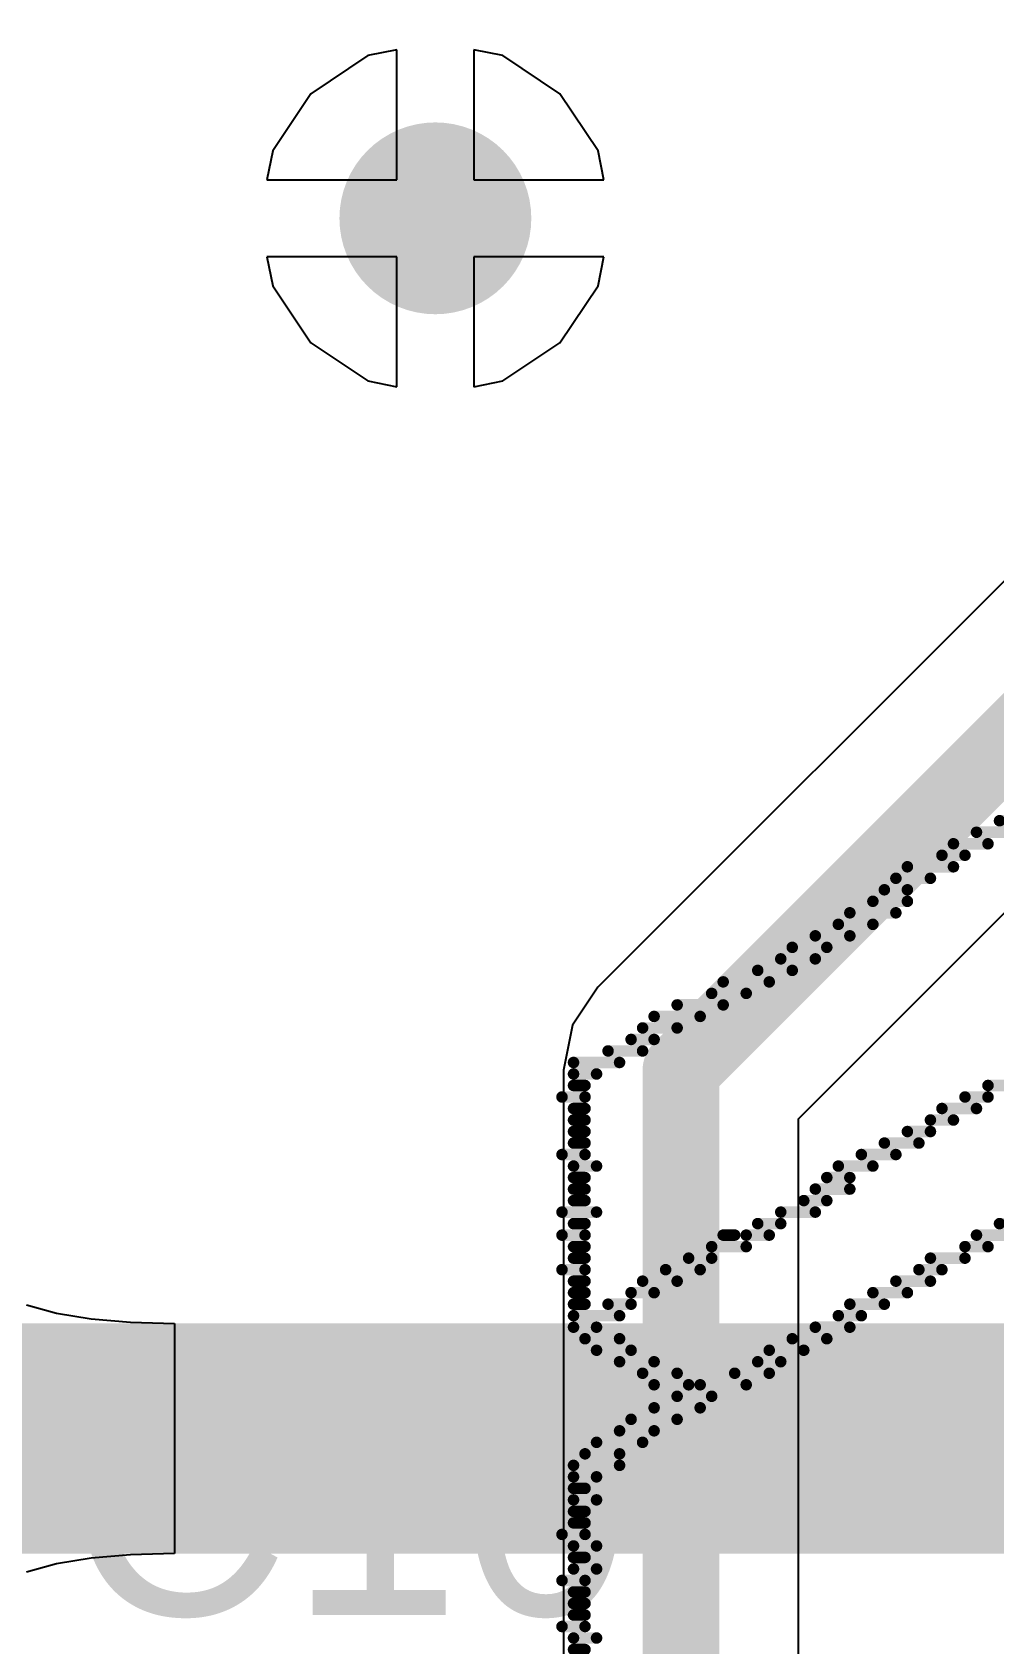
# Model space of a CAD drawing. Header units: millimetres. Extents: x 84.4 to 173.9, y 144 to 177.
# Drawn here: x 133.44 to 136.62, y 160.7 to 166.03 of the extents above; entities that cross this region are included whole.
import ezdxf

# ---------------------------------------------------------------- set-up
doc = ezdxf.new("R2010")
doc.units = ezdxf.units.MM
for name, color, linetype in [('BottomLayer', 5, 'Continuous'), ('BottomOverlay', 54, 'Continuous'), ('MultiLayer', 9, 'Continuous'), ('TopLayer', 1, 'Continuous'), ('TopOverlay', 2, 'Continuous'), ('ViaHoleLayer', 16, 'Continuous')]:
    doc.layers.add(name, color=color, linetype=linetype)

msp = doc.modelspace()

# ---------------------------------------------------------------- linework, layer by layer
at = {"layer": 'BottomLayer'}
for p, q in [((140.2155, 167.7745), (135.3133, 162.8723)), ((135.9765, 162.4367), (140.6511, 167.1113)), ((134.5522, 165.9554), (134.3632, 165.829)), ((134.6482, 165.9744), (134.5522, 165.9554)), ((134.6482, 165.544), (134.6482, 165.9744)), ((134.9982, 165.9554), (134.9022, 165.9744)), ((134.9022, 165.9744), (134.9022, 165.544)), ((135.1872, 165.829), (134.9982, 165.9554)), ((134.3632, 165.829), (134.2369, 165.64)), ((135.3136, 165.64), (135.1872, 165.829)), ((134.2369, 165.64), (134.2178, 165.544)), ((135.3327, 165.544), (135.3136, 165.64)), ((134.2178, 165.544), (134.6482, 165.544)), ((134.9022, 165.544), (135.3327, 165.544)), ((134.6482, 165.29), (134.2178, 165.29)), ((134.2178, 165.29), (134.2369, 165.194)), ((134.6482, 164.8596), (134.6482, 165.29)), ((135.3327, 165.29), (134.9022, 165.29)), ((134.9022, 165.29), (134.9022, 164.8596)), ((135.3136, 165.194), (135.3327, 165.29)), ((134.2369, 165.194), (134.3632, 165.005)), ((135.1872, 165.005), (135.3136, 165.194)), ((134.3632, 165.005), (134.5522, 164.8787)), ((134.9982, 164.8787), (135.1872, 165.005)), ((134.5522, 164.8787), (134.6482, 164.8596)), ((134.9022, 164.8596), (134.9982, 164.8787)), ((135.3133, 162.8723), (135.2291, 162.7463)), ((135.2291, 162.7463), (135.1996, 162.5976)), ((135.1996, 162.5976), (135.1996, 155.5143)), ((135.9765, 155.3534), (135.9765, 162.4367))]:
    msp.add_line(p, q, dxfattribs=at)
at = {"layer": 'BottomLayer', "const_width": 0.254}
for points in [[(135.588, 162.5976), (140.4902, 167.4998)], [(135.588, 155.3534), (135.588, 162.5976)]]:
    msp.add_lwpolyline(points, dxfattribs=at)
at = {"layer": 'BottomLayer'}
for points, const_width in [([(134.6165, 165.417, 1), (134.934, 165.417, 1)], 0.3175), ([(135.5245, 162.5976, 1), (135.6515, 162.5976, 1)], 0.127), ([(135.5245, 162.5976, 1), (135.6515, 162.5976, 1)], 0.127)]:
    msp.add_lwpolyline(points, format="xyb", close=True, dxfattribs=dict(at, const_width=const_width))
at = {"layer": 'BottomOverlay', "const_width": 0.0381}
for points in [[(136.6421, 163.4231), (136.7945, 163.4231)], [(136.5659, 163.385), (136.6802, 163.385)], [(136.4516, 163.3088), (136.5278, 163.3088)], [(136.4897, 163.3469), (136.604, 163.3469)], [(136.3373, 163.2707), (136.4897, 163.2707)], [(136.2992, 163.2326), (136.4135, 163.2326)], [(136.223, 163.1564), (136.3373, 163.1564)], [(136.2611, 163.1945), (136.3373, 163.1945)], [(136.1468, 163.1183), (136.2992, 163.1183)], [(136.0325, 163.0421), (136.1468, 163.0421)], [(136.1087, 163.0802), (136.223, 163.0802)], [(135.9563, 163.004), (136.0706, 163.004)], [(135.9182, 162.9659), (136.0325, 162.9659)], [(135.7277, 162.8897), (135.8801, 162.8897)], [(135.842, 162.9278), (135.9563, 162.9278)], [(135.6896, 162.8516), (135.8039, 162.8516)], [(135.4991, 162.7754), (135.6515, 162.7754)], [(135.5753, 162.8135), (135.7277, 162.8135)], [(135.461, 162.7373), (135.5753, 162.7373)], [(135.4229, 162.6992), (135.4991, 162.6992)], [(135.2324, 162.623), (135.3848, 162.623)], [(135.3467, 162.6611), (135.461, 162.6611)], [(135.2324, 162.5849), (135.3086, 162.5849)], [(135.1943, 162.5087), (135.2705, 162.5087)], [(135.2324, 162.5468), (135.2705, 162.5468)], [(136.5278, 162.5087), (136.604, 162.5087)], [(136.604, 162.5468), (136.6802, 162.5468)], [(135.2324, 162.4706), (135.2705, 162.4706)], [(136.4516, 162.4706), (136.5659, 162.4706)], [(135.2324, 162.4325), (135.2705, 162.4325)], [(136.4135, 162.4325), (136.4897, 162.4325)], [(135.2324, 162.3944), (135.2705, 162.3944)], [(135.2324, 162.3563), (135.2705, 162.3563)], [(136.2611, 162.3563), (136.3754, 162.3563)], [(136.3373, 162.3944), (136.4135, 162.3944)], [(135.1943, 162.3182), (135.2705, 162.3182)], [(136.1849, 162.3182), (136.2992, 162.3182)], [(135.2324, 162.2801), (135.3086, 162.2801)], [(135.2324, 162.242), (135.2705, 162.242)], [(136.0706, 162.242), (136.1468, 162.242)], [(136.1087, 162.2801), (136.223, 162.2801)], [(135.2324, 162.2039), (135.2705, 162.2039)], [(136.0325, 162.2039), (136.1468, 162.2039)], [(135.2324, 162.1658), (135.2705, 162.1658)], [(135.9944, 162.1658), (136.0706, 162.1658)], [(135.1943, 162.1277), (135.3086, 162.1277)], [(135.2324, 162.0896), (135.2705, 162.0896)], [(135.842, 162.0896), (135.9182, 162.0896)], [(135.9182, 162.1277), (136.0325, 162.1277)], [(136.6421, 162.0896), (136.7183, 162.0896)], [(135.1943, 162.0515), (135.2705, 162.0515)], [(135.7277, 162.0515), (135.7658, 162.0515)], [(135.8039, 162.0515), (135.8801, 162.0515)], [(136.5659, 162.0515), (136.6802, 162.0515)], [(135.2324, 162.0134), (135.2705, 162.0134)], [(135.2324, 161.9753), (135.2705, 161.9753)], [(135.6134, 161.9753), (135.6896, 161.9753)], [(135.6896, 162.0134), (135.8039, 162.0134)], [(136.4135, 161.9753), (136.5278, 161.9753)], [(136.5278, 162.0134), (136.604, 162.0134)], [(135.1943, 161.9372), (135.2705, 161.9372)], [(135.5372, 161.9372), (135.6515, 161.9372)], [(136.3754, 161.9372), (136.4516, 161.9372)], [(135.2324, 161.8991), (135.2705, 161.8991)], [(135.461, 161.8991), (135.5753, 161.8991)], [(136.2992, 161.8991), (136.4135, 161.8991)], [(135.2324, 161.861), (135.2705, 161.861)], [(135.2324, 161.8229), (135.2705, 161.8229)], [(135.3467, 161.8229), (135.4229, 161.8229)], [(135.4229, 161.861), (135.4991, 161.861)], [(136.1468, 161.8229), (136.2611, 161.8229)], [(136.223, 161.861), (136.3373, 161.861)], [(135.2324, 161.7848), (135.3848, 161.7848)], [(136.1087, 161.7848), (136.1849, 161.7848)], [(135.2324, 161.7467), (135.3086, 161.7467)], [(135.2705, 161.7086), (135.3848, 161.7086)], [(135.9563, 161.7086), (136.0706, 161.7086)], [(136.0325, 161.7467), (136.1468, 161.7467)], [(135.3086, 161.6705), (135.4229, 161.6705)], [(135.8801, 161.6705), (135.9944, 161.6705)], [(135.3848, 161.6324), (135.4991, 161.6324)], [(135.842, 161.6324), (135.9182, 161.6324)], [(135.461, 161.5943), (135.5753, 161.5943)], [(135.4991, 161.5562), (135.6134, 161.5562)], [(135.6515, 161.5562), (135.8039, 161.5562)], [(135.7658, 161.5943), (135.8801, 161.5943)], [(135.5753, 161.5181), (135.6896, 161.5181)], [(135.4229, 161.4419), (135.5753, 161.4419)], [(135.4991, 161.48), (135.6515, 161.48)], [(135.3848, 161.4038), (135.4991, 161.4038)], [(135.3086, 161.3657), (135.461, 161.3657)], [(135.2324, 161.2895), (135.3848, 161.2895)], [(135.2705, 161.3276), (135.3848, 161.3276)], [(135.2324, 161.2514), (135.3086, 161.2514)], [(135.2324, 161.2133), (135.2705, 161.2133)], [(135.2324, 161.1752), (135.3086, 161.1752)], [(135.2324, 161.1371), (135.2705, 161.1371)], [(135.2324, 161.099), (135.2705, 161.099)], [(135.1943, 161.0609), (135.2705, 161.0609)], [(135.2324, 161.0228), (135.3086, 161.0228)], [(135.2324, 160.9847), (135.2705, 160.9847)], [(135.1943, 160.9085), (135.2705, 160.9085)], [(135.2324, 160.9466), (135.3086, 160.9466)], [(135.2324, 160.8704), (135.2705, 160.8704)], [(135.2324, 160.8323), (135.2705, 160.8323)], [(135.1943, 160.7561), (135.2705, 160.7561)], [(135.2324, 160.7942), (135.2705, 160.7942)], [(135.2324, 160.718), (135.3086, 160.718)], [(135.2324, 160.6799), (135.2705, 160.6799)]]:
    msp.add_lwpolyline(points, dxfattribs=at)
at = {"layer": 'BottomOverlay', "const_width": 0.0191}
for points in [[(136.6326, 163.4231, 1), (136.6516, 163.4231, 1)], [(136.5564, 163.385, 1), (136.5754, 163.385, 1)], [(136.4421, 163.3088, 1), (136.4611, 163.3088, 1)], [(136.4802, 163.3469, 1), (136.4992, 163.3469, 1)], [(136.5183, 163.3088, 1), (136.5373, 163.3088, 1)], [(136.5945, 163.3469, 1), (136.6135, 163.3469, 1)], [(136.3278, 163.2707, 1), (136.3468, 163.2707, 1)], [(136.4802, 163.2707, 1), (136.4992, 163.2707, 1)], [(136.2897, 163.2326, 1), (136.3087, 163.2326, 1)], [(136.404, 163.2326, 1), (136.423, 163.2326, 1)], [(136.2135, 163.1564, 1), (136.2325, 163.1564, 1)], [(136.2516, 163.1945, 1), (136.2706, 163.1945, 1)], [(136.3278, 163.1945, 1), (136.3468, 163.1945, 1)], [(136.3278, 163.1564, 1), (136.3468, 163.1564, 1)], [(136.1373, 163.1183, 1), (136.1563, 163.1183, 1)], [(136.2897, 163.1183, 1), (136.3087, 163.1183, 1)], [(136.023, 163.0421, 1), (136.042, 163.0421, 1)], [(136.0992, 163.0802, 1), (136.1182, 163.0802, 1)], [(136.1373, 163.0421, 1), (136.1563, 163.0421, 1)], [(136.2135, 163.0802, 1), (136.2325, 163.0802, 1)], [(135.9468, 163.004, 1), (135.9658, 163.004, 1)], [(136.0611, 163.004, 1), (136.0801, 163.004, 1)], [(135.9087, 162.9659, 1), (135.9277, 162.9659, 1)], [(136.023, 162.9659, 1), (136.042, 162.9659, 1)], [(135.7182, 162.8897, 1), (135.7372, 162.8897, 1)], [(135.8325, 162.9278, 1), (135.8515, 162.9278, 1)], [(135.8706, 162.8897, 1), (135.8896, 162.8897, 1)], [(135.9468, 162.9278, 1), (135.9658, 162.9278, 1)], [(135.6801, 162.8516, 1), (135.6991, 162.8516, 1)], [(135.7944, 162.8516, 1), (135.8134, 162.8516, 1)], [(135.4896, 162.7754, 1), (135.5086, 162.7754, 1)], [(135.5658, 162.8135, 1), (135.5848, 162.8135, 1)], [(135.642, 162.7754, 1), (135.661, 162.7754, 1)], [(135.7182, 162.8135, 1), (135.7372, 162.8135, 1)], [(135.4515, 162.7373, 1), (135.4705, 162.7373, 1)], [(135.5658, 162.7373, 1), (135.5848, 162.7373, 1)], [(135.4134, 162.6992, 1), (135.4324, 162.6992, 1)], [(135.4896, 162.6992, 1), (135.5086, 162.6992, 1)], [(135.2229, 162.623, 1), (135.2419, 162.623, 1)], [(135.3372, 162.6611, 1), (135.3562, 162.6611, 1)], [(135.3753, 162.623, 1), (135.3943, 162.623, 1)], [(135.4515, 162.6611, 1), (135.4705, 162.6611, 1)], [(135.2229, 162.5849, 1), (135.2419, 162.5849, 1)], [(135.2991, 162.5849, 1), (135.3181, 162.5849, 1)], [(135.1848, 162.5087, 1), (135.2038, 162.5087, 1)], [(135.2229, 162.5468, 1), (135.2419, 162.5468, 1)], [(135.261, 162.5468, 1), (135.28, 162.5468, 1)], [(135.261, 162.5087, 1), (135.28, 162.5087, 1)], [(136.5183, 162.5087, 1), (136.5373, 162.5087, 1)], [(136.5945, 162.5468, 1), (136.6135, 162.5468, 1)], [(136.5945, 162.5087, 1), (136.6135, 162.5087, 1)], [(135.2229, 162.4706, 1), (135.2419, 162.4706, 1)], [(135.261, 162.4706, 1), (135.28, 162.4706, 1)], [(136.4421, 162.4706, 1), (136.4611, 162.4706, 1)], [(136.5564, 162.4706, 1), (136.5754, 162.4706, 1)], [(135.2229, 162.4325, 1), (135.2419, 162.4325, 1)], [(135.261, 162.4325, 1), (135.28, 162.4325, 1)], [(136.404, 162.4325, 1), (136.423, 162.4325, 1)], [(136.4802, 162.4325, 1), (136.4992, 162.4325, 1)], [(135.2229, 162.3944, 1), (135.2419, 162.3944, 1)], [(135.2229, 162.3563, 1), (135.2419, 162.3563, 1)], [(135.261, 162.3944, 1), (135.28, 162.3944, 1)], [(135.261, 162.3563, 1), (135.28, 162.3563, 1)], [(136.2516, 162.3563, 1), (136.2706, 162.3563, 1)], [(136.3278, 162.3944, 1), (136.3468, 162.3944, 1)], [(136.3659, 162.3563, 1), (136.3849, 162.3563, 1)], [(136.404, 162.3944, 1), (136.423, 162.3944, 1)], [(135.1848, 162.3182, 1), (135.2038, 162.3182, 1)], [(135.261, 162.3182, 1), (135.28, 162.3182, 1)], [(136.1754, 162.3182, 1), (136.1944, 162.3182, 1)], [(136.2897, 162.3182, 1), (136.3087, 162.3182, 1)], [(135.2229, 162.2801, 1), (135.2419, 162.2801, 1)], [(135.2229, 162.242, 1), (135.2419, 162.242, 1)], [(135.261, 162.242, 1), (135.28, 162.242, 1)], [(135.2991, 162.2801, 1), (135.3181, 162.2801, 1)], [(136.0611, 162.242, 1), (136.0801, 162.242, 1)], [(136.0992, 162.2801, 1), (136.1182, 162.2801, 1)], [(136.1373, 162.242, 1), (136.1563, 162.242, 1)], [(136.2135, 162.2801, 1), (136.2325, 162.2801, 1)], [(135.2229, 162.2039, 1), (135.2419, 162.2039, 1)], [(135.261, 162.2039, 1), (135.28, 162.2039, 1)], [(136.023, 162.2039, 1), (136.042, 162.2039, 1)], [(136.1373, 162.2039, 1), (136.1563, 162.2039, 1)], [(135.2229, 162.1658, 1), (135.2419, 162.1658, 1)], [(135.261, 162.1658, 1), (135.28, 162.1658, 1)], [(135.9849, 162.1658, 1), (136.0039, 162.1658, 1)], [(136.0611, 162.1658, 1), (136.0801, 162.1658, 1)], [(135.1848, 162.1277, 1), (135.2038, 162.1277, 1)], [(135.2229, 162.0896, 1), (135.2419, 162.0896, 1)], [(135.261, 162.0896, 1), (135.28, 162.0896, 1)], [(135.2991, 162.1277, 1), (135.3181, 162.1277, 1)], [(135.8325, 162.0896, 1), (135.8515, 162.0896, 1)], [(135.9087, 162.1277, 1), (135.9277, 162.1277, 1)], [(135.9087, 162.0896, 1), (135.9277, 162.0896, 1)], [(136.023, 162.1277, 1), (136.042, 162.1277, 1)], [(136.6326, 162.0896, 1), (136.6516, 162.0896, 1)], [(135.1848, 162.0515, 1), (135.2038, 162.0515, 1)], [(135.261, 162.0515, 1), (135.28, 162.0515, 1)], [(135.7182, 162.0515, 1), (135.7372, 162.0515, 1)], [(135.7563, 162.0515, 1), (135.7753, 162.0515, 1)], [(135.7944, 162.0515, 1), (135.8134, 162.0515, 1)], [(135.8706, 162.0515, 1), (135.8896, 162.0515, 1)], [(136.5564, 162.0515, 1), (136.5754, 162.0515, 1)], [(135.2229, 162.0134, 1), (135.2419, 162.0134, 1)], [(135.2229, 161.9753, 1), (135.2419, 161.9753, 1)], [(135.261, 162.0134, 1), (135.28, 162.0134, 1)], [(135.261, 161.9753, 1), (135.28, 161.9753, 1)], [(135.6039, 161.9753, 1), (135.6229, 161.9753, 1)], [(135.6801, 162.0134, 1), (135.6991, 162.0134, 1)], [(135.6801, 161.9753, 1), (135.6991, 161.9753, 1)], [(135.7944, 162.0134, 1), (135.8134, 162.0134, 1)], [(136.404, 161.9753, 1), (136.423, 161.9753, 1)], [(136.5183, 162.0134, 1), (136.5373, 162.0134, 1)], [(136.5183, 161.9753, 1), (136.5373, 161.9753, 1)], [(136.5945, 162.0134, 1), (136.6135, 162.0134, 1)], [(135.1848, 161.9372, 1), (135.2038, 161.9372, 1)], [(135.261, 161.9372, 1), (135.28, 161.9372, 1)], [(135.5277, 161.9372, 1), (135.5467, 161.9372, 1)], [(135.642, 161.9372, 1), (135.661, 161.9372, 1)], [(136.3659, 161.9372, 1), (136.3849, 161.9372, 1)], [(136.4421, 161.9372, 1), (136.4611, 161.9372, 1)], [(135.2229, 161.8991, 1), (135.2419, 161.8991, 1)], [(135.261, 161.8991, 1), (135.28, 161.8991, 1)], [(135.4515, 161.8991, 1), (135.4705, 161.8991, 1)], [(135.5658, 161.8991, 1), (135.5848, 161.8991, 1)], [(136.2897, 161.8991, 1), (136.3087, 161.8991, 1)], [(136.404, 161.8991, 1), (136.423, 161.8991, 1)], [(135.2229, 161.861, 1), (135.2419, 161.861, 1)], [(135.2229, 161.8229, 1), (135.2419, 161.8229, 1)], [(135.261, 161.861, 1), (135.28, 161.861, 1)], [(135.261, 161.8229, 1), (135.28, 161.8229, 1)], [(135.3372, 161.8229, 1), (135.3562, 161.8229, 1)], [(135.4134, 161.861, 1), (135.4324, 161.861, 1)], [(135.4134, 161.8229, 1), (135.4324, 161.8229, 1)], [(135.4896, 161.861, 1), (135.5086, 161.861, 1)], [(136.1373, 161.8229, 1), (136.1563, 161.8229, 1)], [(136.2135, 161.861, 1), (136.2325, 161.861, 1)], [(136.2516, 161.8229, 1), (136.2706, 161.8229, 1)], [(136.3278, 161.861, 1), (136.3468, 161.861, 1)], [(135.2229, 161.7848, 1), (135.2419, 161.7848, 1)], [(135.3753, 161.7848, 1), (135.3943, 161.7848, 1)], [(136.0992, 161.7848, 1), (136.1182, 161.7848, 1)], [(136.1754, 161.7848, 1), (136.1944, 161.7848, 1)], [(135.2229, 161.7467, 1), (135.2419, 161.7467, 1)], [(135.261, 161.7086, 1), (135.28, 161.7086, 1)], [(135.2991, 161.7467, 1), (135.3181, 161.7467, 1)], [(135.3753, 161.7086, 1), (135.3943, 161.7086, 1)], [(135.9468, 161.7086, 1), (135.9658, 161.7086, 1)], [(136.023, 161.7467, 1), (136.042, 161.7467, 1)], [(136.0611, 161.7086, 1), (136.0801, 161.7086, 1)], [(136.1373, 161.7467, 1), (136.1563, 161.7467, 1)], [(135.2991, 161.6705, 1), (135.3181, 161.6705, 1)], [(135.4134, 161.6705, 1), (135.4324, 161.6705, 1)], [(135.8706, 161.6705, 1), (135.8896, 161.6705, 1)], [(135.9849, 161.6705, 1), (136.0039, 161.6705, 1)], [(135.3753, 161.6324, 1), (135.3943, 161.6324, 1)], [(135.4896, 161.6324, 1), (135.5086, 161.6324, 1)], [(135.8325, 161.6324, 1), (135.8515, 161.6324, 1)], [(135.9087, 161.6324, 1), (135.9277, 161.6324, 1)], [(135.4515, 161.5943, 1), (135.4705, 161.5943, 1)], [(135.4896, 161.5562, 1), (135.5086, 161.5562, 1)], [(135.5658, 161.5943, 1), (135.5848, 161.5943, 1)], [(135.6039, 161.5562, 1), (135.6229, 161.5562, 1)], [(135.642, 161.5562, 1), (135.661, 161.5562, 1)], [(135.7563, 161.5943, 1), (135.7753, 161.5943, 1)], [(135.7944, 161.5562, 1), (135.8134, 161.5562, 1)], [(135.8706, 161.5943, 1), (135.8896, 161.5943, 1)], [(135.5658, 161.5181, 1), (135.5848, 161.5181, 1)], [(135.6801, 161.5181, 1), (135.6991, 161.5181, 1)], [(135.4134, 161.4419, 1), (135.4324, 161.4419, 1)], [(135.4896, 161.48, 1), (135.5086, 161.48, 1)], [(135.5658, 161.4419, 1), (135.5848, 161.4419, 1)], [(135.642, 161.48, 1), (135.661, 161.48, 1)], [(135.3753, 161.4038, 1), (135.3943, 161.4038, 1)], [(135.4896, 161.4038, 1), (135.5086, 161.4038, 1)], [(135.2991, 161.3657, 1), (135.3181, 161.3657, 1)], [(135.4515, 161.3657, 1), (135.4705, 161.3657, 1)], [(135.2229, 161.2895, 1), (135.2419, 161.2895, 1)], [(135.261, 161.3276, 1), (135.28, 161.3276, 1)], [(135.3753, 161.3276, 1), (135.3943, 161.3276, 1)], [(135.3753, 161.2895, 1), (135.3943, 161.2895, 1)], [(135.2229, 161.2514, 1), (135.2419, 161.2514, 1)], [(135.2991, 161.2514, 1), (135.3181, 161.2514, 1)], [(135.2229, 161.2133, 1), (135.2419, 161.2133, 1)], [(135.2229, 161.1752, 1), (135.2419, 161.1752, 1)], [(135.261, 161.2133, 1), (135.28, 161.2133, 1)], [(135.2991, 161.1752, 1), (135.3181, 161.1752, 1)], [(135.2229, 161.1371, 1), (135.2419, 161.1371, 1)], [(135.261, 161.1371, 1), (135.28, 161.1371, 1)], [(135.2229, 161.099, 1), (135.2419, 161.099, 1)], [(135.261, 161.099, 1), (135.28, 161.099, 1)], [(135.1848, 161.0609, 1), (135.2038, 161.0609, 1)], [(135.2229, 161.0228, 1), (135.2419, 161.0228, 1)], [(135.261, 161.0609, 1), (135.28, 161.0609, 1)], [(135.2991, 161.0228, 1), (135.3181, 161.0228, 1)], [(135.2229, 160.9847, 1), (135.2419, 160.9847, 1)], [(135.261, 160.9847, 1), (135.28, 160.9847, 1)], [(135.1848, 160.9085, 1), (135.2038, 160.9085, 1)], [(135.2229, 160.9466, 1), (135.2419, 160.9466, 1)], [(135.261, 160.9085, 1), (135.28, 160.9085, 1)], [(135.2991, 160.9466, 1), (135.3181, 160.9466, 1)], [(135.2229, 160.8704, 1), (135.2419, 160.8704, 1)], [(135.261, 160.8704, 1), (135.28, 160.8704, 1)], [(135.2229, 160.8323, 1), (135.2419, 160.8323, 1)], [(135.261, 160.8323, 1), (135.28, 160.8323, 1)], [(135.1848, 160.7561, 1), (135.2038, 160.7561, 1)], [(135.2229, 160.7942, 1), (135.2419, 160.7942, 1)], [(135.261, 160.7942, 1), (135.28, 160.7942, 1)], [(135.261, 160.7561, 1), (135.28, 160.7561, 1)], [(135.2229, 160.718, 1), (135.2419, 160.718, 1)], [(135.2991, 160.718, 1), (135.3181, 160.718, 1)], [(135.2229, 160.6799, 1), (135.2419, 160.6799, 1)], [(135.261, 160.6799, 1), (135.28, 160.6799, 1)]]:
    msp.add_lwpolyline(points, format="xyb", close=True, dxfattribs=at)
at = {"layer": 'MultiLayer', "const_width": 0.3175}
msp.add_lwpolyline([(134.6165, 165.417, 1), (134.934, 165.417, 1)], format="xyb", close=True, dxfattribs=at)
at = {"layer": 'TopLayer'}
for p, q in [((134.5522, 165.9554), (134.3632, 165.829)), ((134.6482, 165.9744), (134.5522, 165.9554)), ((134.6482, 165.544), (134.6482, 165.9744)), ((134.9982, 165.9554), (134.9022, 165.9744)), ((134.9022, 165.9744), (134.9022, 165.544)), ((135.1872, 165.829), (134.9982, 165.9554)), ((134.3632, 165.829), (134.2369, 165.64)), ((135.3136, 165.64), (135.1872, 165.829)), ((134.2369, 165.64), (134.2178, 165.544)), ((135.3327, 165.544), (135.3136, 165.64)), ((134.2178, 165.544), (134.6482, 165.544)), ((134.9022, 165.544), (135.3327, 165.544)), ((134.6482, 165.29), (134.2178, 165.29)), ((134.2178, 165.29), (134.2369, 165.194)), ((134.6482, 164.8596), (134.6482, 165.29)), ((135.3327, 165.29), (134.9022, 165.29)), ((134.9022, 165.29), (134.9022, 164.8596)), ((135.3136, 165.194), (135.3327, 165.29)), ((134.2369, 165.194), (134.3632, 165.005)), ((135.1872, 165.005), (135.3136, 165.194)), ((134.3632, 165.005), (134.5522, 164.8787)), ((134.9982, 164.8787), (135.1872, 165.005)), ((134.5522, 164.8787), (134.6482, 164.8596)), ((134.9022, 164.8596), (134.9982, 164.8787)), ((133.4223, 161.8204), (133.5218, 161.7937)), ((133.5218, 161.7937), (133.6366, 161.7747)), ((133.6366, 161.7747), (133.7666, 161.7632)), ((133.7666, 161.7632), (133.912, 161.7594)), ((133.912, 161.7594), (133.912, 160.9974)), ((133.6366, 160.9822), (133.5218, 160.9631)), ((133.7666, 160.9936), (133.6366, 160.9822)), ((133.912, 160.9974), (133.7666, 160.9936)), ((133.5218, 160.9631), (133.4223, 160.9365))]:
    msp.add_line(p, q, dxfattribs=at)
at = {"layer": 'TopLayer', "const_width": 0.3175}
msp.add_lwpolyline([(134.6165, 165.417, 1), (134.934, 165.417, 1)], format="xyb", close=True, dxfattribs=at)
at = {"layer": 'TopLayer', "const_width": 0.762}
msp.add_lwpolyline([(131.403, 161.3784), (137.5946, 161.3784)], dxfattribs=at)
at = {"layer": 'ViaHoleLayer', "const_width": 0.1905}
msp.add_lwpolyline([(134.68, 165.417, 1), (134.8705, 165.417, 1)], format="xyb", close=True, dxfattribs=at)

# ---------------------------------------------------------------- texts
at = {"layer": 'TopOverlay'}
msp.add_text('C10', height=0.762, dxfattribs=at).set_placement((133.556, 160.7942))

doc.saveas('drawing.dxf')
